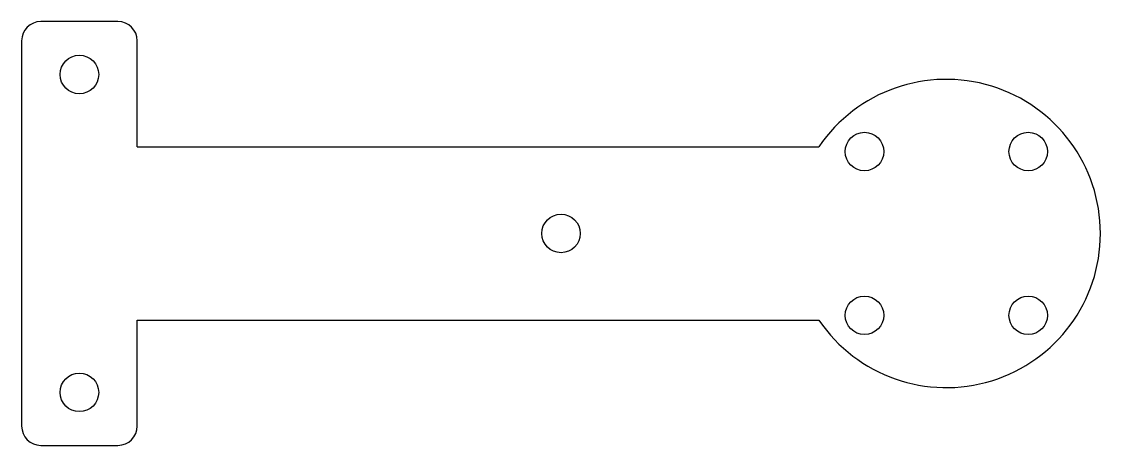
# Model space of a CAD drawing. Header units: millimetres. Extents: x -55 to 57, y -22 to 22.
import ezdxf

# ---------------------------------------------------------------- set-up
doc = ezdxf.new("R2010")
doc.units = ezdxf.units.MM

msp = doc.modelspace()

# ---------------------------------------------------------------- linework, layer by layer
at = {"color": 7, "linetype": 'Continuous', "lineweight": 25}
for p, q in [((-44.72, 22.15), (-52.72, 22.15)), ((-54.72, 20.15), (-54.72, -19.85)), ((-42.72, 9.15), (-42.72, 20.15)), ((-42.72, 9.15), (28.05, 9.15)), ((-42.72, -8.85), (28.05, -8.85)), ((-42.72, -19.85), (-42.72, -8.85)), ((-52.72, -21.85), (-44.72, -21.85))]:
    msp.add_line(p, q, dxfattribs=at)
for centre in [(-48.72, 16.65), (32.78, 8.65), (49.78, 8.65), (1.28, 0.15), (32.78, -8.35), (49.78, -8.35), (-48.72, -16.35)]:
    msp.add_circle(centre, 2, dxfattribs=at)
for centre, radius, start, end in [((-52.72, 20.15), 2, 90, 180), ((-44.72, 20.15), 2, 0, 90), ((41.28, 0.15), 16, 214.2289, 145.7711), ((-52.72, -19.85), 2, 180, 270), ((-44.72, -19.85), 2, 270, 0)]:
    msp.add_arc(centre, radius, start, end, dxfattribs=at)

doc.saveas('drawing.dxf')
